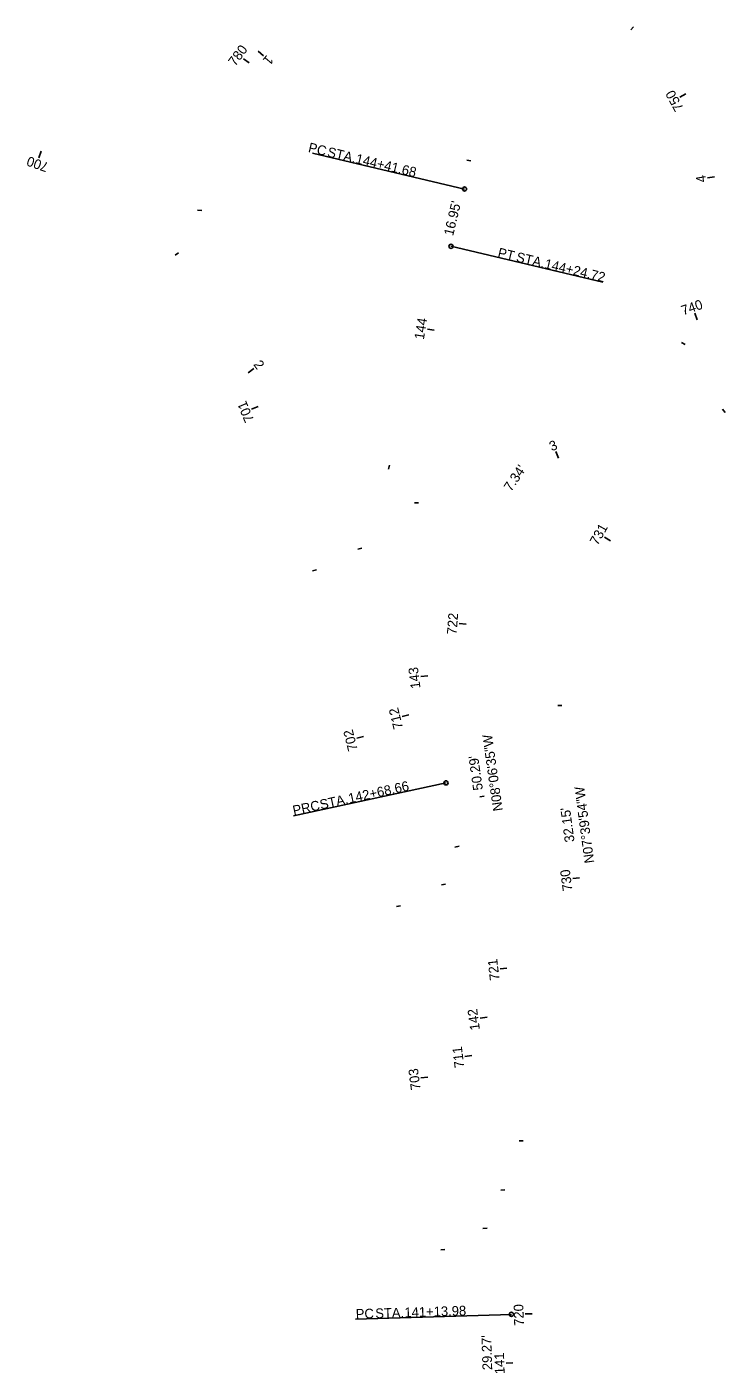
# Model space of a CAD drawing. Extents: x 151855 to 153774, y 326512 to 329812.
# Drawn here: x 152580.2 to 152781.5, y 329011.1 to 329399.4 of the extents above; entities that cross this region are included whole.
import ezdxf

# ---------------------------------------------------------------- set-up
doc = ezdxf.new("R2010")
doc.units = 0
for name, color, linetype in [('GE_P_Alignment_100_Bearings', 7, 'Continuous'), ('GE_P_Alignment_100_Cardinal_Points', 7, 'Continuous'), ('GE_P_Alignment_100_Distances', 7, 'Continuous'), ('GE_P_Alignment_100_Stations', 7, 'Continuous')]:
    doc.layers.add(name, color=color, linetype=linetype)

msp = doc.modelspace()

# ---------------------------------------------------------------- linework, layer by layer
at = {"layer": 'GE_P_Alignment_100_Cardinal_Points'}
for p, q in [((152706.34, 329352.61), (152662.54, 329362.96)), ((152702.44, 329336.11), (152746.23, 329325.75)), ((152701.01, 329181.34), (152657.03, 329171.8)), ((152719.88, 329028.03), (152674.9, 329026.62))]:
    msp.add_line(p, q, dxfattribs=at)
for centre in [(152706.34, 329352.61), (152702.44, 329336.11), (152701.01, 329181.34), (152719.88, 329028.03)]:
    msp.add_circle(centre, 0.6, dxfattribs=at)
at = {"layer": 'GE_P_Alignment_100_Stations'}
for p, q in [((152755.11, 329399.38), (152754.3, 329398.49)), ((152646.87, 329392.36), (152648.41, 329391.08)), ((152644.23, 329389.03), (152642.63, 329390.22)), ((152770.18, 329380.1), (152768.42, 329379.14)), ((152583.65, 329361.64), (152584.31, 329363.53)), ((152708.17, 329360.72), (152707, 329360.98)), ((152778.38, 329356.16), (152776.4, 329355.84)), ((152629.38, 329346.51), (152630.58, 329346.47)), ((152622.91, 329333.51), (152623.88, 329334.22)), ((152773.39, 329314.89), (152772.73, 329316.77)), ((152697.6, 329311.87), (152695.63, 329312.19)), ((152769.94, 329307.81), (152768.89, 329308.4)), ((152643.98, 329299.65), (152645.59, 329300.84)), ((152644.97, 329289.1), (152646.81, 329289.88)), ((152781.47, 329288.19), (152780.76, 329289.16)), ((152733.41, 329275.03), (152732.64, 329276.88)), ((152684.44, 329271.86), (152684.75, 329273.02)), ((152693.1, 329262.11), (152691.9, 329262.13)), ((152748.43, 329251.18), (152746.69, 329252.16)), ((152676.7, 329249.08), (152675.56, 329248.72)), ((152662.49, 329242.46), (152663.64, 329242.82)), ((152706.8, 329227.11), (152704.8, 329227.26)), ((152695.74, 329212.22), (152693.75, 329211.98)), ((152734.44, 329203.65), (152733.25, 329203.7)), ((152690.31, 329200.98), (152688.37, 329200.49)), ((152675.27, 329194.22), (152677.21, 329194.7)), ((152711.97, 329177.48), (152710.78, 329177.31)), ((152704.76, 329163.06), (152703.58, 329162.83)), ((152700.9, 329152.12), (152699.72, 329151.9)), ((152739.53, 329153.98), (152737.54, 329153.71)), ((152686.75, 329145.65), (152687.93, 329145.87)), ((152718.59, 329127.92), (152716.61, 329127.69)), ((152712.84, 329113.73), (152710.85, 329113.46)), ((152708.42, 329102.69), (152706.43, 329102.46)), ((152693.78, 329096.24), (152695.76, 329096.5)), ((152723.27, 329078.14), (152722.08, 329078.06)), ((152717.99, 329064), (152716.79, 329063.91)), ((152712.83, 329052.9), (152711.63, 329052.83)), ((152699.48, 329046.66), (152700.68, 329046.75)), ((152725.88, 329028.22), (152723.88, 329028.15)), ((152720.32, 329014.06), (152718.32, 329014))]:
    msp.add_line(p, q, dxfattribs=at)

# ---------------------------------------------------------------- texts
at = {"layer": 'GE_P_Alignment_100_Bearings'}
for s, rotation, p in [('N08°06\'35"W', 98.1098, (152717.4, 329173.38)), ('N07°39\'54"W', 97.665, (152743.78, 329158.34))]:
    msp.add_text(s, height=2.8, rotation=rotation, dxfattribs=at).set_placement(p)
at = {"layer": 'GE_P_Alignment_100_Cardinal_Points'}
for s, rotation, p in [('PC', 346.697, (152661.11, 329363.34)), (' STA. ', 346.697, (152665.58, 329362.29)), ('144+41.68', 346.697, (152674.77, 329360.11)), ('PT', 346.697, (152715.74, 329333.01)), (' STA. ', 346.697, (152720.04, 329331.99)), ('144+24.72', 346.697, (152729.23, 329329.82)), ('142+68.66', 12.2449, (152673.16, 329175.42)), ('PRC', 12.2449, (152657.14, 329171.95)), (' STA. ', 12.2449, (152663.92, 329173.42)), ('PC', 1.7907, (152675.04, 329026.75)), (' STA. ', 1.7907, (152679.62, 329026.89)), ('141+13.98', 1.7907, (152689.07, 329027.19))]:
    msp.add_text(s, height=2.8, rotation=rotation, dxfattribs=at).set_placement(p)
at = {"layer": 'GE_P_Alignment_100_Distances'}
for s, rotation, p in [("16.95'", 76.697, (152703.06, 329338.95)), ("7.34'", 56.0034, (152719.77, 329265.19)), ("50.29'", 98.1098, (152711.66, 329179.38)), ("32.15'", 97.665, (152738.08, 329164.39)), ("29.27'", 91.7907, (152714.34, 329012))]:
    msp.add_text(s, height=2.8, rotation=rotation, dxfattribs=at).set_placement(p)
at = {"layer": 'GE_P_Alignment_100_Stations'}
for s, rotation, p in [('780', 53.267, (152640.23, 329387.84)), ('1', 230.0165, (152649.38, 329391.46)), ('750', 118.6216, (152769.59, 329375.96)), ('700', 160.7502, (152586.64, 329360.07)), ('4', 99.1997, (152776.07, 329354.74)), ('740', 19.2372, (152769.4, 329316.14)), ('144', 80.7444, (152694.61, 329309.04)), ('2', 306.4109, (152645.37, 329301.98)), ('701', 112.9726, (152645.74, 329286)), ('3', 22.8053, (152731.49, 329276.94)), ('731', 60.7039, (152744.71, 329249.65)), ('722', 85.6738, (152704.05, 329224.03)), ('143', 97.1147, (152693.66, 329208.67)), ('712', 104.0183, (152688.68, 329197.19)), ('702', 104.0676, (152675.58, 329190.91)), ('730', 97.665, (152737.49, 329150.32)), ('721', 96.5653, (152716.47, 329124.51)), ('142', 97.6045, (152710.79, 329110.15)), ('711', 96.8564, (152706.31, 329099.27)), ('703', 97.3269, (152693.7, 329092.93)), ('720', 91.7907, (152723.48, 329024.79)), ('141', 91.7907, (152717.92, 329010.83))]:
    msp.add_text(s, height=2.8, rotation=rotation, dxfattribs=at).set_placement(p)

doc.saveas('drawing.dxf')
